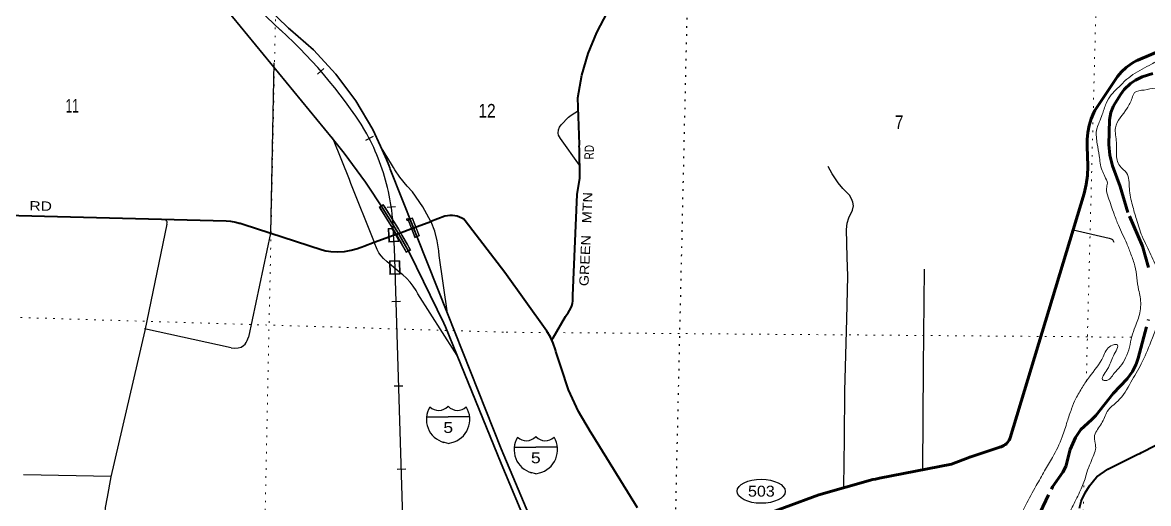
# Model space of a CAD drawing. Header units: feet. Extents: x -481249 to -254670, y -730376 to -544252.
# Drawn here: x -452376 to -437890, y -574800 to -568610 of the extents above; entities that cross this region are included whole.
import ezdxf
from ezdxf.enums import TextEntityAlignment as Align

# ---------------------------------------------------------------- set-up
doc = ezdxf.new("R2010")
doc.units = ezdxf.units.FT
doc.header["$LTSCALE"] = 70
doc.header["$PDMODE"] = 32
doc.header["$PDSIZE"] = 35
doc.linetypes.add('DOTTED', pattern=[1.5, 0.3, -1.2])
doc.linetypes.add('LONG_DASH_SHORT_DASH', pattern=[9.9, 6, -1.2, 1.5, -1.2])
for name, color, linetype, lineweight in [('11', 7, 'LONG_DASH_SHORT_DASH', 60), ('15', 7, 'Continuous', 25), ('17', 7, 'Continuous', 25), ('18', 7, 'Continuous', 35), ('19', 7, 'Continuous', 25), ('23', 7, 'Continuous', 70), ('26', 7, 'Continuous', 40), ('27', 7, 'Continuous', 13), ('29', 7, 'Continuous', 25), ('34', 7, 'Continuous', 25), ('39', 7, 'Continuous', 13), ('55', 7, 'Continuous', 13), ('6', 7, 'DOTTED', 25), ('7', 7, 'DOTTED', 13)]:
    doc.layers.add(name, color=color, linetype=linetype, lineweight=lineweight)

msp = doc.modelspace()

# ---------------------------------------------------------------- linework, layer by layer
at = {"layer": '11'}
for points in [[(-437888.93, -571762.64), (-437967.82, -571486.33), (-438154.08, -571053.6), (-438252.82, -570720.13), (-438352.19, -570456.03), (-438386.79, -570316.77), (-438401.58, -570181.41), (-438393.23, -569861.84), (-438376.01, -569769.67), (-438341.82, -569682.38), (-438247.62, -569530.49), (-438201.46, -569471.33), (-438121.35, -569394.19), (-438058.14, -569351.43), (-437972.29, -569308.85), (-437832.67, -569266.87)], [(-439354.97, -575069.57), (-439125.65, -574584.06), (-438991.56, -574395.88), (-438952.91, -574324.69), (-438897.04, -574103.76), (-438830.36, -573952.23), (-438760.64, -573846.28), (-438622.25, -573722.58), (-438568.53, -573665.54), (-438345.45, -573383.1), (-438166.03, -573196.55), (-438097.39, -573101.89), (-438050.57, -573008.89), (-438022.69, -572930.72), (-437889.84, -572430.89)]]:
    msp.add_lwpolyline(points, dxfattribs=at)
at = {"layer": '15'}
for p, q in [((-446903.71, -573551.82), (-446900.81, -573548.91)), ((-446897.64, -573551.29), (-446901.07, -573548.91)), ((-447176.42, -573683.29), (-446900.01, -573683.29)), ((-446900.01, -574028.87), (-446963.9, -574010.91)), ((-446900.54, -574029.13), (-446836.91, -574010.39)), ((-445775.22, -573942.06), (-445772.32, -573939.15)), ((-445769.15, -573941.53), (-445772.58, -573939.15)), ((-446047.93, -574073.53), (-445771.52, -574073.53)), ((-445771.52, -574419.11), (-445835.41, -574401.15)), ((-445772.05, -574419.37), (-445708.42, -574400.63))]:
    msp.add_line(p, q, dxfattribs=at)
for points in [[(-446624.65, -573683.29), (-446900.54, -573683.29), (-446900.01, -573683.29)], [(-445496.16, -574073.53), (-445772.05, -574073.53), (-445771.52, -574073.53)]]:
    msp.add_lwpolyline(points, dxfattribs=at)
for centre, radius, start, end in [((-446873.79, -573718.39), 306.13, 148.44447, 254.43374), ((-447022.39, -573435.79), 165.66, 227.34246, 315.81189), ((-446778.7, -573435.79), 165.66, 224.18822, 312.69464), ((-446927.3, -573718.39), 306.13, 283.08093, 31.62487), ((-445745.3, -574108.63), 306.13, 148.44436, 254.43378), ((-445893.9, -573826.03), 165.66, 227.34248, 315.8117), ((-445650.21, -573826.03), 165.66, 224.18831, 312.69403), ((-445798.81, -574108.63), 306.13, 283.08087, 31.62484)]:
    msp.add_arc(centre, radius, start, end, dxfattribs=at)
at = {"layer": '17'}
msp.add_ellipse((-442873.08, -574642.96), major_axis=(309.24, -1), ratio=0.500121, dxfattribs=at)
at = {"layer": '18'}
for p, q in [((-448376.24, -570118.55), (-448391.27, -570100.18)), ((-446215.97, -574094.54), (-446906.75, -572355.33)), ((-446219.66, -574285.83), (-446782.26, -572896.97)), ((-445749.99, -575203.02), (-446215.97, -574094.54)), ((-445812.46, -575249.34), (-446219.66, -574285.83))]:
    msp.add_line(p, q, dxfattribs=at)
for points in [[(-447770.83, -570203.3), (-447870.81, -569986.13), (-448088.85, -569619.2), (-448344.04, -569277.08), (-448633.59, -568963.51), (-448929.34, -568703.87), (-448954.34, -568681.92), (-448978.33, -568656.92), (-456046, -561897.04)], [(-448391.27, -570100.18), (-449969.65, -568170.8), (-453325.91, -564745.03)], [(-447540.3, -571323.74), (-447558.24, -571292.32), (-447762.58, -570971.04), (-447928.81, -570716.87), (-447945.68, -570691.87), (-447964.84, -570666.87), (-448236.43, -570289.46), (-448376.24, -570118.55)], [(-447345.06, -571251.74), (-447645.48, -570495.36), (-447652.21, -570478.41), (-447664.89, -570445.36), (-447692.33, -570373.83), (-447770.83, -570203.3)], [(-446906.75, -572355.33), (-447297.17, -571372.33), (-447345.06, -571251.74)], [(-446782.26, -572896.97), (-446932.88, -572525.33), (-446954.97, -572478.75), (-447392.7, -571582.3), (-447540.3, -571323.74)]]:
    msp.add_lwpolyline(points, dxfattribs=at)
at = {"layer": '19'}
for points in [[(-448376.24, -570118.55), (-448383.59, -570100.18), (-448391.27, -570100.18)], [(-447850.05, -571437.95), (-447856.93, -571419.73), (-448152.77, -570681.83), (-448162.58, -570656.83), (-448170.93, -570631.83), (-448376.24, -570118.55)], [(-447123.1, -571169.91), (-447224.85, -570982.56), (-447358.1, -570787.31), (-447428.68, -570715.05), (-447521.23, -570601.81), (-447584.99, -570504.59), (-447602.92, -570477.25), (-447616.6, -570454.59), (-447770.83, -570203.3)], [(-446906.75, -572355.33), (-446907.45, -572350.44), (-447013.61, -571610.5), (-447014.98, -571600.93), (-447018.27, -571560.5), (-447019.18, -571549.33), (-447039.51, -571421.83), (-447073.04, -571297.15), (-447119.43, -571176.66), (-447123.1, -571169.91)], [(-446782.26, -572896.97), (-446815.68, -572846.97), (-447291.28, -572103.78), (-447312.83, -572060.75), (-447348.27, -572003.46), (-447389.5, -571950.19), (-447436.08, -571901.53), (-447482.4, -571858.77), (-447517.52, -571830.94), (-447685.86, -571691.87), (-447731.71, -571648.23), (-447762.37, -571613.2), (-447792.11, -571573.87), (-447812.14, -571533.33), (-447850.05, -571437.95)]]:
    msp.add_lwpolyline(points, dxfattribs=at)
at = {"layer": '23'}
msp.add_lwpolyline([(-443015.98, -575016.32), (-442130.84, -574688.49), (-441438.43, -574492.7), (-441401.97, -574484.6), (-441383.32, -574480.46), (-441351.97, -574474.34), (-440423.26, -574292.91), (-440188.78, -574202.65), (-439803.06, -574074.89), (-439784.53, -574069.61), (-439766.65, -574062.43), (-439749.62, -574053.42), (-439733.62, -574042.68), (-439718.83, -574030.32), (-439705.42, -574016.49), (-439693.53, -574001.33), (-439683.28, -573985.01), (-439674.8, -573967.71), (-439670.51, -573956.7), (-438717.66, -570808.98), (-438690.15, -570694.98), (-438674.7, -570578.73), (-438671.49, -570461.51), (-438671.69, -570454.48), (-438677.75, -570204.45), (-438679.38, -570114.68), (-438671.61, -570025.24), (-438654.53, -569937.09), (-438628.34, -569851.22), (-438593.31, -569768.55), (-438580.21, -569742.76), (-438332.84, -569369.44), (-438287.55, -569304.48), (-438235.71, -569244.62), (-438177.91, -569190.5), (-438114.76, -569142.72), (-438078.21, -569120.43), (-438047.31, -569101.58), (-438028.21, -569093.52), (-437288.62, -568781.24)], dxfattribs=at)
at = {"layer": '26'}
for p, q in [((-447850.05, -571437.95), (-447601.53, -571346.31)), ((-447601.53, -571346.31), (-447540.3, -571323.74))]:
    msp.add_line(p, q, dxfattribs=at)
for points in [[(-445566.89, -572696.65), (-445549.82, -572667.59), (-445390.04, -572395.45), (-445373.09, -572366.58), (-445355.85, -572345.45), (-445355.27, -572344.74), (-445337.09, -572316.98), (-445321.92, -572287.48), (-445309.92, -572256.55), (-445301.21, -572224.53), (-445295.9, -572191.78), (-445294.04, -572158.66), (-445295.65, -572125.52), (-445295.73, -572124.76), (-445239.25, -570821.81), (-445205.56, -570613.45), (-445211.49, -570230.47), (-445212.62, -570205.47), (-445211.39, -570180.47), (-445229.99, -569578.3), (-445178.7, -569289.78), (-445097.53, -569008.2), (-444987.37, -568736.65), (-444849.43, -568478.11)], [(-456098.8, -570998.73), (-449754.92, -571163.08), (-449701.56, -571167.03), (-449630.66, -571178.85), (-449588.38, -571190.55), (-449574.39, -571194.42), (-449538.38, -571206.03), (-448519.19, -571534.42), (-448475.58, -571548.48), (-448469.19, -571549.42), (-448408.15, -571558.39), (-448321.26, -571561.97), (-448234.47, -571556.45), (-448148.73, -571541.89), (-448064.99, -571518.45), (-448033.05, -571506.3), (-448008.05, -571496.21), (-447983.05, -571486.99), (-447850.05, -571437.95)], [(-446172.34, -571828.89), (-446680.15, -571163.85), (-446696.31, -571142.69), (-446724.24, -571126.43), (-446752.89, -571113.52), (-446783.22, -571103.52), (-446814.44, -571096.74), (-446846.18, -571093.26), (-446878.12, -571093.12), (-446909.9, -571096.32), (-446941.17, -571102.83), (-447123.1, -571169.91)], [(-447540.3, -571323.74), (-447345.06, -571251.74), (-447123.1, -571169.91)], [(-445566.89, -572696.65), (-445585.1, -572657.39), (-445630.85, -572580.91), (-446172.34, -571828.89)], [(-444463.44, -574853.75), (-445037.41, -573923.54), (-445069.5, -573876.2), (-445224.42, -573613.97), (-445351.09, -573336.99), (-445448.1, -573048.28), (-445512.88, -572844.2), (-445518.73, -572822.55), (-445547.59, -572738.23), (-445566.89, -572696.65)], [(-438776.6, -574858.27), (-438754.84, -574772.51), (-438752.57, -574760.62), (-438705.2, -574664.08), (-438648.01, -574573.03), (-438581.6, -574488.45), (-438554.62, -574458.75), (-438414.36, -574358.77), (-438028.23, -574165.63), (-438003.23, -574155.12), (-437978.23, -574142.29), (-437802.68, -574052.2)]]:
    msp.add_lwpolyline(points, dxfattribs=at)
at = {"layer": '29'}
for p, q in [((-449690.13, -572796.66), (-450804.45, -572554.07)), ((-451237.18, -574454.29), (-452363.39, -574430.16))]:
    msp.add_line(p, q, dxfattribs=at)
for points in [[(-449142.09, -569128.37), (-449185.48, -571321.55), (-449470.17, -572659.63)], [(-445208.13, -570447.26), (-445454.94, -570104.76), (-445478.83, -570062.02), (-445483.9, -570033.77), (-445481.73, -569992.48), (-445469.42, -569958.43), (-445446.98, -569928.73), (-445353.58, -569828.04), (-445319.54, -569801.23), (-445224.96, -569741.01)], [(-441759.57, -571874.46), (-441767.39, -571631.1), (-441773.18, -571274.69), (-441767.39, -571190.66), (-441747.12, -571124.01), (-441697.88, -571025.49), (-441686.3, -570967.54), (-441692.09, -570924.07), (-441709.47, -570877.71), (-441738.43, -570831.35), (-441822.42, -570744.42), (-441883.24, -570674.88), (-441958.54, -570558.97), (-442010.67, -570463.35)], [(-450517.7, -571206.27), (-450515.62, -571187.91), (-450515.62, -571177.28), (-450517.74, -571171.97), (-450537.94, -571142.79)], [(-450517.7, -571206.27), (-450802.96, -572574.18), (-451237.56, -574456.25), (-451288.3, -574717.95)], [(-438859.38, -571277.15), (-438395.59, -571384.72), (-438369.97, -571392.88), (-438353.67, -571403.36), (-438346.69, -571411.52), (-438334.16, -571436.85)], [(-441809.81, -574585.7), (-441801.21, -573967.03), (-441794.62, -573348.32), (-441772.83, -572428.51), (-441759.57, -571874.46)], [(-440791.86, -574358.69), (-440785.44, -573046.81), (-440769.83, -571785.33)], [(-449690.13, -572796.66), (-449645.55, -572802.46), (-449602, -572798.21), (-449562.68, -572786.52), (-449531.88, -572766.32), (-449511.69, -572748.25), (-449497.89, -572728.06), (-449484.07, -572703.61), (-449470.17, -572659.63)], [(-451288.3, -574717.95), (-451313.4, -574851.73), (-451321.9, -574970.77), (-451321.9, -575140.83), (-451342.8, -575607.65)]]:
    msp.add_lwpolyline(points, dxfattribs=at)
at = {"layer": '34'}
for p, q in [((-448497.28, -569200.12), (-448580.28, -569273.23)), ((-447863.39, -570078.37), (-447961.69, -570129.08)), ((-447576.46, -570980.21), (-447686.62, -570990.16)), ((-447513.33, -572202.56), (-447623.89, -572205.99)), ((-447482.34, -573287.91), (-447592.9, -573291.34)), ((-447446.55, -574359.53), (-447557.1, -574362.95))]:
    msp.add_line(p, q, dxfattribs=at)
at = {"layer": '34', "lineweight": 13}
for p, q in [((-447673.86, -571261.53), (-447618.16, -571258.37)), ((-447673.33, -571261.5), (-447663.39, -571436.64)), ((-447663.92, -571436.67), (-447533.6, -571429.28)), ((-447535.44, -571396.94), (-447533.6, -571429.28)), ((-447653.94, -571678.69), (-447523.46, -571674.98)), ((-447653.41, -571678.67), (-447648.43, -571854.03)), ((-447523.46, -571674.98), (-447518.48, -571850.34)), ((-447648.96, -571854.05), (-447518.48, -571850.34))]:
    msp.add_line(p, q, dxfattribs=at)
at = {"layer": '34'}
for points in [[(-447613.52, -571137.36), (-447614.62, -571125.2), (-447619.72, -571075.8), (-447625.95, -571026.74), (-447632.8, -570977.72), (-447640.53, -570928.88), (-447649.29, -570880), (-447658.78, -570831.53), (-447669.05, -570782.87), (-447680.29, -570734.8), (-447692.31, -570686.52), (-447705.31, -570638.82), (-447718.94, -570591.16), (-447733.31, -570543.93), (-447748.7, -570496.65), (-447765.06, -570449.94), (-447781.92, -570403.53), (-447799.8, -570357.06), (-447818.26, -570311.27), (-447837.6, -570265.66), (-447858.06, -570220.38), (-447878.88, -570175.64), (-447900.56, -570131.1), (-447923.37, -570086.87), (-447946.52, -570043.19), (-447970.41, -569999.94), (-447995.49, -569956.9), (-447997.33, -569950.86), (-448025.96, -569907.41), (-448088.93, -569813.95), (-448154.17, -569721.06), (-448221.16, -569630.07), (-448289.02, -569540.04), (-448359.15, -569450.57), (-448430.11, -569362.98), (-448502.86, -569276.38), (-448577.84, -569191.27), (-448653.21, -569107.55), (-448730.36, -569024.82), (-448809.75, -568943.58), (-448889.54, -568863.72), (-448970.63, -568785.3), (-449053.65, -568708.64), (-449055.65, -568708.59), (-449324.14, -568454.71)], [(-447002.57, -590546.44), (-447592, -571510.22), (-447601.9, -571339.89), (-447602.34, -571322.99), (-447613.37, -571141.82)]]:
    msp.add_lwpolyline(points, dxfattribs=at)
at = {"layer": '34', "lineweight": 13}
for points in [[(-447655.85, -571428.2), (-447664.89, -571269.03), (-447623.04, -571266.65)], [(-447623.04, -571266.65), (-447601.89, -571301.21), (-447543.04, -571404.04), (-447542.03, -571421.74), (-447655.85, -571428.2)]]:
    msp.add_lwpolyline(points, dxfattribs=at)
msp.add_lwpolyline([(-447640.66, -571845.81), (-447645.18, -571686.44), (-447531.22, -571683.2), (-447526.7, -571842.57)], close=True, dxfattribs=at)
at = {"layer": '39'}
for points in [[(-432682.53, -568917.4), (-432828.38, -568991.15), (-432969.62, -569030.83), (-433093.87, -569016.57), (-433181.92, -568998.93), (-433275.86, -568973.15), (-433317.6, -568948.3), (-433218.38, -568899.83), (-433143.38, -568858.97), (-433051.74, -568784.26), (-432967.99, -568701.36), (-432938.85, -568641.6), (-432974.78, -568628.91), (-433059.84, -568671.6), (-433131.45, -568748.68), (-433269.88, -568858.73), (-433388.97, -568894.79), (-433425.55, -568920.26), (-433656.08, -569014.61), (-433865.33, -569155.55), (-434025.88, -569267.22), (-434220.28, -569362.21), (-434356.29, -569448.19), (-434522.38, -569531.63), (-434609.31, -569566.25), (-434734.6, -569612.24), (-434849.02, -569610.21), (-434976.46, -569664.2), (-435176.01, -569825.4), (-435305.96, -569909.49), (-435366.98, -569954.61), (-435357.14, -569966.84), (-435456.33, -570013.3), (-435496.45, -570010.58), (-435529.92, -569971.81), (-435638.56, -569983.94), (-435724.74, -569974.37), (-435748.18, -569935.78), (-435886, -569893.14), (-436036.56, -569890.47), (-436146.66, -569870.43), (-436214.7, -569857.16), (-436207.26, -569891.45), (-436223.73, -569915.27), (-436319.4, -569873.38), (-436398.73, -569815.71), (-436512.57, -569779.53), (-436589.93, -569723.91), (-436730.59, -569612.91), (-436836.19, -569564.82), (-436939.07, -569474.59), (-437049.38, -569350.07), (-437152.35, -569265.86), (-437223.52, -569200.3), (-437282.98, -569155.04), (-437390.42, -569096.88), (-437484.15, -569059.05), (-437578.46, -569055.36), (-437717.42, -569079.01), (-437851.08, -569144.94), (-438090.37, -569281.33), (-438193.93, -569361.81)], [(-433446.53, -570378.54), (-433541.37, -570404.99), (-433722.34, -570419.85), (-433821.15, -570444.21), (-433917.79, -570458.57), (-434016.53, -570478.91), (-434142.93, -570472.65), (-434244.99, -570452.75), (-434416.62, -570507.96), (-434561.95, -570551.59), (-434749.09, -570574.38), (-434867.73, -570584.33), (-434983.99, -570572.21), (-435083.98, -570548.33), (-435156.63, -570569.14), (-435303.51, -570586.62), (-435434.48, -570612.42), (-435553.98, -570672.58), (-435669.16, -570714.73), (-435828.16, -570736.02), (-436003.75, -570670.61), (-436114.51, -570572.2), (-436277.43, -570470.85), (-436384.49, -570390.59), (-436479.4, -570304.52), (-436578.22, -570212.35), (-436631.39, -570151.13), (-436702.52, -570083.56), (-436820.27, -570041.28), (-436807.63, -570123.88), (-436861.65, -570112.88), (-436996.88, -570036.13), (-437160.01, -569946.84), (-437324.66, -569829.39), (-437459.52, -569730.55), (-437591.04, -569671.95), (-437706.4, -569607.62), (-437743.82, -569564.76), (-437704.89, -569519.24), (-437602.51, -569521.06), (-437491.48, -569486.87), (-437479.27, -569477.04), (-437508.86, -569446.38), (-437669.73, -569459.59), (-437804.19, -569455.19), (-437945.16, -569478.8), (-438070.24, -569512.74), (-438101.56, -569582.51), (-438164.05, -569714), (-438314.93, -569964.47), (-438302.11, -570153.56), (-438302.54, -570296.21), (-438259.09, -570455.7), (-438172.28, -570545.65), (-438135.61, -570749.23), (-438097.04, -570958.87), (-438045.97, -571142.61), (-437971.4, -571360.93), (-437913.31, -571486.53), (-437806.73, -571711.44), (-437739.91, -571913.55), (-437727.47, -572124.73), (-437729.98, -572271.36), (-437860.18, -572721.11), (-437983.51, -573004.22), (-438116.04, -573238.94), (-438282.84, -573481.09), (-438419.68, -573615.29), (-438455.15, -573693.01), (-438544.12, -573846.14), (-438583.61, -573923.79), (-438575.26, -574022.39), (-438570.58, -574100.83), (-438602.31, -574194.7), (-438644.21, -574296.42), (-438663.07, -574342.3), (-438699.26, -574462.2), (-438764.38, -574629.81), (-438860.1, -574825.01), (-438953.63, -575010.2), (-439100.15, -575240.66), (-439242.91, -575368.72), (-439383.77, -575502.84), (-439537.56, -575688.96), (-439743.82, -575890.23), (-439971.34, -576042.9), (-440282.99, -576184.03), (-440497.09, -576256.57), (-440700.8, -576309.2), (-440989.51, -576400.51), (-441269.68, -576461.83), (-441518.63, -576459.41), (-441755.13, -576433.1), (-441753.12, -576433.14), (-441944.63, -576359.41), (-442182.62, -576302.94), (-442385.96, -576216.95)], [(-438488, -570516.34), (-438512.1, -570418.59), (-438522.81, -570324.86), (-438549.59, -570172.21), (-438560.31, -570083.84), (-438552.27, -569966), (-438522.81, -569891.02), (-438485.32, -569794.61), (-438434.44, -569652.67), (-438370.16, -569540.19), (-438287.14, -569457.17), (-438182.7, -569347.37)], [(-438486.14, -570513.59), (-438452.17, -570590.9), (-438419.53, -570677.88), (-438430.74, -570745.99), (-438408.54, -570856.89), (-438332, -571077.25), (-438276.19, -571218.88), (-438169.81, -571455.85), (-438115.95, -571593.43), (-438064.3, -571743.03), (-438017.34, -572049.26), (-437996.84, -572142.04), (-438002.36, -572346.88), (-438059.62, -572524.68), (-438105.99, -572652.44), (-438134.39, -572786.55), (-438184.98, -572926.29), (-438253.15, -573037.6), (-438330.95, -573124.62), (-438443.01, -573219.06), (-438473.05, -573214.51), (-438420.46, -573074.8), (-438341.15, -572899.41), (-438294.5, -572755.58), (-438373.07, -572770.25), (-438471.87, -572911.15), (-438651.02, -573171.16), (-438739.62, -573302.19), (-438826.48, -573449.33)], [(-438826.48, -573449.33), (-438878.93, -573581), (-438935.99, -573746.75), (-438999.59, -573942.51), (-439124.61, -574207.51), (-439225.97, -574380.51), (-439333.63, -574569.46), (-439470.53, -574824.2), (-439609.77, -575098.99), (-439711.89, -575316.18), (-439844.43, -575550.9), (-440056.81, -575758.09), (-440228.48, -575815.31), (-440405.89, -575856.36), (-440643.9, -575918.43), (-440796.95, -575943.83), (-440947.95, -575967.27), (-441044.37, -575969.57), (-441056.9, -575997.48), (-441051.33, -576023.69), (-441151, -576098.27), (-441285.94, -576121.99), (-441439.95, -576203.64), (-441572.41, -576199.27), (-441698.98, -576203.05), (-441823.07, -576062.21), (-441886.79, -576030.94), (-442008.69, -575996.62), (-442188.05, -575917.08), (-442329.23, -575836.22), (-442550.96, -575767.98), (-442673.06, -575745.72), (-442764.58, -575695.87), (-442894.54, -575663.42), (-443010.66, -575643.27), (-443132.77, -575621.01), (-443113.78, -575567.1), (-443072.59, -575507.56), (-443067.72, -575457.41), (-443139.71, -575440.06), (-443209.97, -575438.81), (-443224.5, -575466.68), (-443176.71, -575489.63), (-443152.93, -575508.14), (-443231.97, -575550.93), (-443341.75, -575629.35), (-443474.93, -575667.16), (-443533.34, -575794.71), (-443596.7, -575976.42), (-443626.9, -576098.44), (-443653.57, -576248.66), (-443626.83, -576446.03), (-443612.59, -576669.3), (-443580, -576876.83), (-443576.76, -577156.16), (-443547.33, -577313.4), (-443502.25, -577495.02), (-443422.58, -577767.68), (-443343.1, -577933.84), (-443257.88, -578116.19), (-443120.07, -578393.89), (-443078.52, -578547.33), (-443042.69, -578682.58), (-443010.41, -578908.18), (-442984.22, -579137.69), (-442962.18, -579359.43)]]:
    msp.add_spline(points, degree=3, dxfattribs=at)
at = {"layer": '55'}
for p, q in [((-447787.37, -570987.38), (-447734.28, -570952.38)), ((-447776.39, -570989.72), (-447734.22, -570961.92)), ((-447381.88, -571540.2), (-447438.67, -571570.68))]:
    msp.add_line(p, q, dxfattribs=at)
for points in [[(-447787.37, -570987.38), (-447727.96, -571080.67), (-447659.34, -571192.03), (-447595.01, -571297.13), (-447503.88, -571456.36), (-447438.67, -571570.68)], [(-447435.59, -571559.94), (-447496.93, -571452.39), (-447588.13, -571293.05), (-447652.52, -571187.84), (-447721.18, -571076.42), (-447776.39, -570989.72)], [(-447734.28, -570952.38), (-447710.81, -570984.93), (-447662.56, -571064.02), (-447598.23, -571168.09), (-447537.12, -571262.79), (-447489.94, -571346.04), (-447422.39, -571462.6), (-447381.88, -571540.2)], [(-447734.22, -570961.92), (-447669.38, -571068.21), (-447604.99, -571172.36), (-447543.97, -571266.93), (-447496.88, -571350.02), (-447429.4, -571466.46), (-447392.63, -571536.89), (-447435.59, -571559.94)]]:
    msp.add_lwpolyline(points, dxfattribs=at)
for points in [[(-447419.54, -571146.77), (-447358.94, -571123.25), (-447268.46, -571356.3), (-447329.06, -571379.82)], [(-447363.5, -571133.59), (-447409.19, -571151.33), (-447324.49, -571369.47), (-447278.81, -571351.73)]]:
    msp.add_lwpolyline(points, close=True, dxfattribs=at)
msp.add_point((-447419.54, -571146.77), dxfattribs=at)
at = {"layer": '6'}
msp.add_line((-443971.03, -574870.92), (-443797.61, -567320.88), dxfattribs=at)
at = {"layer": '7'}
for p, q in [((-446187.1, -572595.43), (-457688.82, -572246.04)), ((-438689.54, -573227.79), (-438675.81, -572645.48)), ((-438108.79, -572661.5), (-438394.97, -572661.48)), ((-438800.86, -577948.43), (-438720.04, -574521.06))]:
    msp.add_line(p, q, dxfattribs=at)
for points in [[(-438675.81, -572645.48), (-438539.97, -567414.96), (-438409.18, -562114.5), (-438199.2, -556907.02), (-438055.13, -551665.64), (-437957.48, -546320.97), (-437943.26, -545042.33)], [(-448931.12, -562002.65), (-449092.94, -567205.19), (-449535.6, -588367.53), (-449578.27, -590501.79)], [(-438394.97, -572661.48), (-438675.97, -572654.48), (-446187.1, -572595.43)]]:
    msp.add_lwpolyline(points, dxfattribs=at)

# ---------------------------------------------------------------- texts
at = {"layer": '15', "width": 1.2}
for p in [(-446898.7, -573891.4), (-445772.6, -574281.64)]:
    msp.add_text(' 5 ', height=140, dxfattribs=at).set_placement(p, align=Align.CENTER)
at = {"layer": '17', "width": 1.1}
msp.add_text('503', height=140, dxfattribs=at).set_placement((-442870.36, -574711.27), align=Align.CENTER)
at = {"layer": '27'}
for s, rotation, width, p in [('RD', 89.518, 0.8, (-445026.66, -570372.21)), ('DIKE   ACCESS   RD', 358.516, 1.25, (-453915.42, -570985.27)), ('GREEN   MTN', 87.518, 1.15, (-445094.73, -572004.63))]:
    msp.add_text(s, height=120, rotation=rotation, dxfattribs=dict(at, width=width)).set_placement(p)
at = {"layer": '7'}
for s, width, p in [('11', 0.65, (-451820.95, -569768.7)), ('12', 0.85, (-446510.42, -569832.74)), ('7', 0.85, (-441153.08, -569980.26))]:
    msp.add_text(s, height=175, dxfattribs=dict(at, width=width)).set_placement(p)

doc.saveas('drawing.dxf')
